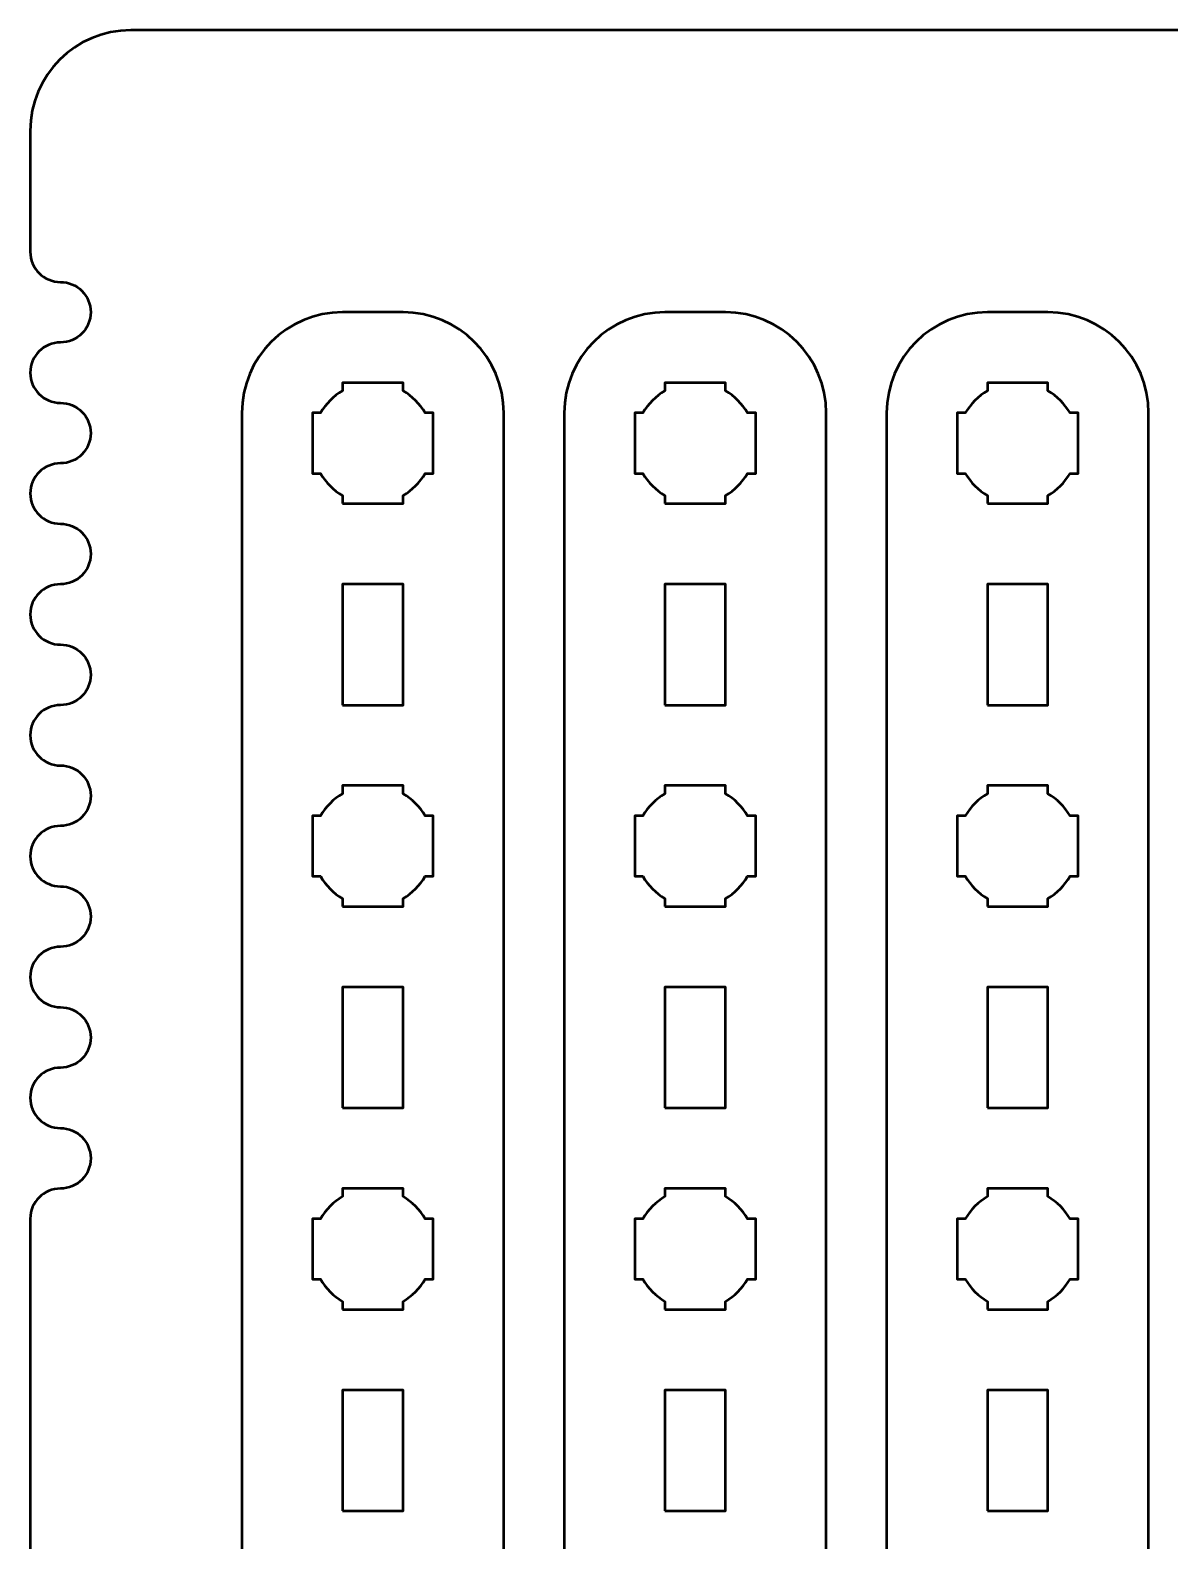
# Model space of a CAD drawing. Header units: centimetres. Extents: x -21 to 0, y -29.7 to 0.
# Drawn here: x -21 to -15.34, y -7.5 to 0 of the extents above; entities that cross this region are included whole.
import ezdxf

# ---------------------------------------------------------------- set-up
doc = ezdxf.new("R2010")
doc.units = ezdxf.units.CM
doc.header["$MEASUREMENT"] = 0
doc.layers.add('Layer 1', color=7, linetype='Continuous')

msp = doc.modelspace()

# ---------------------------------------------------------------- linework, layer by layer
at = {"layer": 'Layer 1', "color": 1, "lineweight": 53}
msp.add_open_spline([(-21.00003, -29.19995), (-21.00003, -29.19995), (-21.00003, -5.89992), (-21.00003, -5.89992), (-21.00003, -5.89992), (-21.00003, -5.81709), (-20.93286, -5.74992), (-20.85003, -5.74992), (-20.85003, -5.74992), (-20.7672, -5.74992), (-20.70003, -5.68275), (-20.70003, -5.59992), (-20.70003, -5.59992), (-20.70003, -5.51709), (-20.7672, -5.44992), (-20.85003, -5.44992), (-20.85003, -5.44992), (-20.93286, -5.44992), (-21.00003, -5.38275), (-21.00003, -5.29992), (-21.00003, -5.29992), (-21.00003, -5.21709), (-20.93286, -5.14992), (-20.85003, -5.14992), (-20.85003, -5.14992), (-20.7672, -5.14992), (-20.70003, -5.08275), (-20.70003, -4.99992), (-20.70003, -4.99992), (-20.70003, -4.91709), (-20.7672, -4.84992), (-20.85003, -4.84992), (-20.85003, -4.84992), (-20.93286, -4.84992), (-21.00003, -4.78275), (-21.00003, -4.69992), (-21.00003, -4.69992), (-21.00003, -4.61709), (-20.93286, -4.54992), (-20.85003, -4.54992), (-20.85003, -4.54992), (-20.7672, -4.54992), (-20.70003, -4.48275), (-20.70003, -4.39992), (-20.70003, -4.39992), (-20.70003, -4.31709), (-20.7672, -4.24992), (-20.85003, -4.24992), (-20.85003, -4.24992), (-20.93286, -4.24992), (-21.00003, -4.18275), (-21.00003, -4.09992), (-21.00003, -4.09992), (-21.00003, -4.01709), (-20.93286, -3.94992), (-20.85003, -3.94992), (-20.85003, -3.94992), (-20.7672, -3.94992), (-20.70003, -3.88275), (-20.70003, -3.79992), (-20.70003, -3.79992), (-20.70003, -3.71709), (-20.7672, -3.64992), (-20.85003, -3.64992), (-20.85003, -3.64992), (-20.93286, -3.64992), (-21.00003, -3.58275), (-21.00003, -3.49992), (-21.00003, -3.49992), (-21.00003, -3.41709), (-20.93286, -3.34992), (-20.85003, -3.34992), (-20.85003, -3.34992), (-20.7672, -3.34992), (-20.70003, -3.28275), (-20.70003, -3.19992), (-20.70003, -3.19992), (-20.70003, -3.11709), (-20.7672, -3.04992), (-20.85003, -3.04992), (-20.85003, -3.04992), (-20.93286, -3.04992), (-21.00003, -2.98275), (-21.00003, -2.89992), (-21.00003, -2.89992), (-21.00003, -2.81709), (-20.93286, -2.74992), (-20.85003, -2.74992), (-20.85003, -2.74992), (-20.7672, -2.74992), (-20.70003, -2.68275), (-20.70003, -2.59992), (-20.70003, -2.59992), (-20.70003, -2.51709), (-20.7672, -2.44992), (-20.85003, -2.44992), (-20.85003, -2.44992), (-20.93286, -2.44992), (-21.00003, -2.38275), (-21.00003, -2.29992), (-21.00003, -2.29992), (-21.00003, -2.21709), (-20.93286, -2.14992), (-20.85003, -2.14992), (-20.85003, -2.14992), (-20.7672, -2.14992), (-20.70003, -2.08275), (-20.70003, -1.99992), (-20.70003, -1.99992), (-20.70003, -1.91709), (-20.7672, -1.84992), (-20.85003, -1.84992), (-20.85003, -1.84992), (-20.93286, -1.84992), (-21.00003, -1.78275), (-21.00003, -1.69992), (-21.00003, -1.69992), (-21.00003, -1.61709), (-20.93286, -1.54992), (-20.85003, -1.54992), (-20.85003, -1.54992), (-20.7672, -1.54992), (-20.70003, -1.48275), (-20.70003, -1.39992), (-20.70003, -1.39992), (-20.70003, -1.31709), (-20.7672, -1.24992), (-20.85003, -1.24992), (-20.85003, -1.24992), (-20.93286, -1.24992), (-21.00003, -1.18275), (-21.00003, -1.09992), (-21.00003, -1.09992), (-21.00003, -1.09992), (-21.00003, -0.49992), (-21.00003, -0.49992), (-21.00003, -0.49992), (-21.00003, -0.22295), (-20.77694, 0.00004), (-20.49994, 0.00004), (-20.49994, 0.00004), (-20.49994, 0.00004), (-0.50008, 0.00004), (-0.50008, 0.00004), (-0.50008, 0.00004), (-0.22294, 0.00004), (0.00002, -0.22295), (0.00002, -0.49992), (0.00002, -0.49992), (0.00002, -0.49992), (0.00002, -29.19995), (0.00002, -29.19995), (0.00002, -29.19995), (0.00002, -29.47695), (-0.22294, -29.70004), (-0.50008, -29.70004), (-0.50008, -29.70004), (-0.50008, -29.70004), (-20.49994, -29.70004), (-20.49994, -29.70004), (-20.49994, -29.70004), (-20.77694, -29.70004), (-21.00003, -29.47695), (-21.00003, -29.19995)], degree=3, knots=[0, 0, 0, 0, 0.0243902, 0.0243902, 0.0243902, 0.0243902, 0.0487805, 0.0487805, 0.0487805, 0.0487805, 0.0731707, 0.0731707, 0.0731707, 0.0731707, 0.097561, 0.097561, 0.097561, 0.097561, 0.1219512, 0.1219512, 0.1219512, 0.1219512, 0.1463415, 0.1463415, 0.1463415, 0.1463415, 0.1707317, 0.1707317, 0.1707317, 0.1707317, 0.195122, 0.195122, 0.195122, 0.195122, 0.2195122, 0.2195122, 0.2195122, 0.2195122, 0.2439024, 0.2439024, 0.2439024, 0.2439024, 0.2682927, 0.2682927, 0.2682927, 0.2682927, 0.2926829, 0.2926829, 0.2926829, 0.2926829, 0.3170732, 0.3170732, 0.3170732, 0.3170732, 0.3414634, 0.3414634, 0.3414634, 0.3414634, 0.3658537, 0.3658537, 0.3658537, 0.3658537, 0.3902439, 0.3902439, 0.3902439, 0.3902439, 0.4146341, 0.4146341, 0.4146341, 0.4146341, 0.4390244, 0.4390244, 0.4390244, 0.4390244, 0.4634146, 0.4634146, 0.4634146, 0.4634146, 0.4878049, 0.4878049, 0.4878049, 0.4878049, 0.5121951, 0.5121951, 0.5121951, 0.5121951, 0.5365854, 0.5365854, 0.5365854, 0.5365854, 0.5609756, 0.5609756, 0.5609756, 0.5609756, 0.5853659, 0.5853659, 0.5853659, 0.5853659, 0.6097561, 0.6097561, 0.6097561, 0.6097561, 0.6341463, 0.6341463, 0.6341463, 0.6341463, 0.6585366, 0.6585366, 0.6585366, 0.6585366, 0.6829268, 0.6829268, 0.6829268, 0.6829268, 0.7073171, 0.7073171, 0.7073171, 0.7073171, 0.7317073, 0.7317073, 0.7317073, 0.7317073, 0.7560976, 0.7560976, 0.7560976, 0.7560976, 0.7804878, 0.7804878, 0.7804878, 0.7804878, 0.804878, 0.804878, 0.804878, 0.804878, 0.8292683, 0.8292683, 0.8292683, 0.8292683, 0.8536585, 0.8536585, 0.8536585, 0.8536585, 0.8780488, 0.8780488, 0.8780488, 0.8780488, 0.902439, 0.902439, 0.902439, 0.902439, 0.9268293, 0.9268293, 0.9268293, 0.9268293, 0.9512195, 0.9512195, 0.9512195, 0.9512195, 0.9756098, 0.9756098, 0.9756098, 0.9756098, 1, 1, 1, 1], dxfattribs=at)
at = {"layer": 'Layer 1', "color": 114, "lineweight": 53}
for points in [[(-19.15, -14.7), (-19.15, -14.7), (-19.45, -14.7), (-19.45, -14.7), (-19.45, -14.7), (-19.72609, -14.7), (-19.95, -14.47609), (-19.95, -14.2), (-19.95, -14.2), (-19.95, -14.2), (-19.95, -1.9), (-19.95, -1.9), (-19.95, -1.9), (-19.95, -1.62391), (-19.72609, -1.4), (-19.45, -1.4), (-19.45, -1.4), (-19.45, -1.4), (-19.15, -1.4), (-19.15, -1.4), (-19.15, -1.4), (-18.87391, -1.4), (-18.65, -1.62391), (-18.65, -1.9), (-18.65, -1.9), (-18.65, -1.9), (-18.65, -14.2), (-18.65, -14.2), (-18.65, -14.2), (-18.65, -14.47609), (-18.87391, -14.7), (-19.15, -14.7)], [(-17.55, -14.7), (-17.55, -14.7), (-17.85, -14.7), (-17.85, -14.7), (-17.85, -14.7), (-18.12609, -14.7), (-18.35, -14.47609), (-18.35, -14.2), (-18.35, -14.2), (-18.35, -14.2), (-18.35, -1.9), (-18.35, -1.9), (-18.35, -1.9), (-18.35, -1.62391), (-18.12609, -1.4), (-17.85, -1.4), (-17.85, -1.4), (-17.85, -1.4), (-17.55, -1.4), (-17.55, -1.4), (-17.55, -1.4), (-17.27391, -1.4), (-17.05, -1.62391), (-17.05, -1.9), (-17.05, -1.9), (-17.05, -1.9), (-17.05, -14.2), (-17.05, -14.2), (-17.05, -14.2), (-17.05, -14.47609), (-17.27391, -14.7), (-17.55, -14.7)], [(-15.95, -14.7), (-15.95, -14.7), (-16.25, -14.7), (-16.25, -14.7), (-16.25, -14.7), (-16.52609, -14.7), (-16.75, -14.47609), (-16.75, -14.2), (-16.75, -14.2), (-16.75, -14.2), (-16.75, -1.9), (-16.75, -1.9), (-16.75, -1.9), (-16.75, -1.62391), (-16.52609, -1.4), (-16.25, -1.4), (-16.25, -1.4), (-16.25, -1.4), (-15.95, -1.4), (-15.95, -1.4), (-15.95, -1.4), (-15.67391, -1.4), (-15.45, -1.62391), (-15.45, -1.9), (-15.45, -1.9), (-15.45, -1.9), (-15.45, -14.2), (-15.45, -14.2), (-15.45, -14.2), (-15.45, -14.47609), (-15.67391, -14.7), (-15.95, -14.7)]]:
    msp.add_open_spline(points, degree=3, knots=[0, 0, 0, 0, 0.125, 0.125, 0.125, 0.125, 0.25, 0.25, 0.25, 0.25, 0.375, 0.375, 0.375, 0.375, 0.5, 0.5, 0.5, 0.5, 0.625, 0.625, 0.625, 0.625, 0.75, 0.75, 0.75, 0.75, 0.875, 0.875, 0.875, 0.875, 1, 1, 1, 1], dxfattribs=at)
at = {"layer": 'Layer 1', "lineweight": 53}
for points, knots in [([(-19.45, -2.35), (-19.45, -2.35), (-19.45, -2.30985), (-19.45, -2.30985), (-19.45, -2.30985), (-19.49553, -2.2835), (-19.5335, -2.24553), (-19.55985, -2.2), (-19.55985, -2.2), (-19.55985, -2.2), (-19.6, -2.2), (-19.6, -2.2), (-19.6, -2.2), (-19.6, -2.2), (-19.6, -2.05), (-19.6, -2.05), (-19.6, -2.05), (-19.6, -2.05), (-19.6, -1.9), (-19.6, -1.9), (-19.6, -1.9), (-19.6, -1.9), (-19.55985, -1.9), (-19.55985, -1.9), (-19.55985, -1.9), (-19.5335, -1.85447), (-19.49553, -1.8165), (-19.45, -1.79015), (-19.45, -1.79015), (-19.45, -1.79015), (-19.45, -1.75), (-19.45, -1.75), (-19.45, -1.75), (-19.45, -1.75), (-19.3, -1.75), (-19.3, -1.75), (-19.3, -1.75), (-19.3, -1.75), (-19.15, -1.75), (-19.15, -1.75), (-19.15, -1.75), (-19.15, -1.75), (-19.15, -1.79015), (-19.15, -1.79015), (-19.15, -1.79015), (-19.10447, -1.8165), (-19.0665, -1.85447), (-19.04015, -1.9), (-19.04015, -1.9), (-19.04015, -1.9), (-19, -1.9), (-19, -1.9), (-19, -1.9), (-19, -1.9), (-19, -2.05), (-19, -2.05), (-19, -2.05), (-19, -2.05), (-19, -2.2), (-19, -2.2), (-19, -2.2), (-19, -2.2), (-19.04015, -2.2), (-19.04015, -2.2), (-19.04015, -2.2), (-19.0665, -2.24553), (-19.10447, -2.2835), (-19.15, -2.30985), (-19.15, -2.30985), (-19.15, -2.30985), (-19.15, -2.35), (-19.15, -2.35), (-19.15, -2.35), (-19.15, -2.35), (-19.3, -2.35), (-19.3, -2.35), (-19.3, -2.35), (-19.3, -2.35), (-19.45, -2.35), (-19.45, -2.35)], [0, 0, 0, 0, 0.05, 0.05, 0.05, 0.05, 0.1, 0.1, 0.1, 0.1, 0.15, 0.15, 0.15, 0.15, 0.2, 0.2, 0.2, 0.2, 0.25, 0.25, 0.25, 0.25, 0.3, 0.3, 0.3, 0.3, 0.35, 0.35, 0.35, 0.35, 0.4, 0.4, 0.4, 0.4, 0.45, 0.45, 0.45, 0.45, 0.5, 0.5, 0.5, 0.5, 0.55, 0.55, 0.55, 0.55, 0.6, 0.6, 0.6, 0.6, 0.65, 0.65, 0.65, 0.65, 0.7, 0.7, 0.7, 0.7, 0.75, 0.75, 0.75, 0.75, 0.8, 0.8, 0.8, 0.8, 0.85, 0.85, 0.85, 0.85, 0.9, 0.9, 0.9, 0.9, 0.95, 0.95, 0.95, 0.95, 1, 1, 1, 1]), ([(-17.85, -2.35), (-17.85, -2.35), (-17.85, -2.30985), (-17.85, -2.30985), (-17.85, -2.30985), (-17.89553, -2.2835), (-17.9335, -2.24553), (-17.95985, -2.2), (-17.95985, -2.2), (-17.95985, -2.2), (-18, -2.2), (-18, -2.2), (-18, -2.2), (-18, -2.2), (-18, -2.05), (-18, -2.05), (-18, -2.05), (-18, -2.05), (-18, -1.9), (-18, -1.9), (-18, -1.9), (-18, -1.9), (-17.95985, -1.9), (-17.95985, -1.9), (-17.95985, -1.9), (-17.9335, -1.85447), (-17.89553, -1.8165), (-17.85, -1.79015), (-17.85, -1.79015), (-17.85, -1.79015), (-17.85, -1.75), (-17.85, -1.75), (-17.85, -1.75), (-17.85, -1.75), (-17.7, -1.75), (-17.7, -1.75), (-17.7, -1.75), (-17.7, -1.75), (-17.55, -1.75), (-17.55, -1.75), (-17.55, -1.75), (-17.55, -1.75), (-17.55, -1.79015), (-17.55, -1.79015), (-17.55, -1.79015), (-17.50447, -1.8165), (-17.4665, -1.85447), (-17.44015, -1.9), (-17.44015, -1.9), (-17.44015, -1.9), (-17.4, -1.9), (-17.4, -1.9), (-17.4, -1.9), (-17.4, -1.9), (-17.4, -2.05), (-17.4, -2.05), (-17.4, -2.05), (-17.4, -2.05), (-17.4, -2.2), (-17.4, -2.2), (-17.4, -2.2), (-17.4, -2.2), (-17.44015, -2.2), (-17.44015, -2.2), (-17.44015, -2.2), (-17.4665, -2.24553), (-17.50447, -2.2835), (-17.55, -2.30985), (-17.55, -2.30985), (-17.55, -2.30985), (-17.55, -2.35), (-17.55, -2.35), (-17.55, -2.35), (-17.55, -2.35), (-17.7, -2.35), (-17.7, -2.35), (-17.7, -2.35), (-17.7, -2.35), (-17.85, -2.35), (-17.85, -2.35)], [0, 0, 0, 0, 0.05, 0.05, 0.05, 0.05, 0.1, 0.1, 0.1, 0.1, 0.15, 0.15, 0.15, 0.15, 0.2, 0.2, 0.2, 0.2, 0.25, 0.25, 0.25, 0.25, 0.3, 0.3, 0.3, 0.3, 0.35, 0.35, 0.35, 0.35, 0.4, 0.4, 0.4, 0.4, 0.45, 0.45, 0.45, 0.45, 0.5, 0.5, 0.5, 0.5, 0.55, 0.55, 0.55, 0.55, 0.6, 0.6, 0.6, 0.6, 0.65, 0.65, 0.65, 0.65, 0.7, 0.7, 0.7, 0.7, 0.75, 0.75, 0.75, 0.75, 0.8, 0.8, 0.8, 0.8, 0.85, 0.85, 0.85, 0.85, 0.9, 0.9, 0.9, 0.9, 0.95, 0.95, 0.95, 0.95, 1, 1, 1, 1]), ([(-16.25, -2.35), (-16.25, -2.35), (-16.25, -2.30985), (-16.25, -2.30985), (-16.25, -2.30985), (-16.29553, -2.2835), (-16.3335, -2.24553), (-16.35985, -2.2), (-16.35985, -2.2), (-16.35985, -2.2), (-16.4, -2.2), (-16.4, -2.2), (-16.4, -2.2), (-16.4, -2.2), (-16.4, -2.05), (-16.4, -2.05), (-16.4, -2.05), (-16.4, -2.05), (-16.4, -1.9), (-16.4, -1.9), (-16.4, -1.9), (-16.4, -1.9), (-16.35985, -1.9), (-16.35985, -1.9), (-16.35985, -1.9), (-16.3335, -1.85447), (-16.29553, -1.8165), (-16.25, -1.79015), (-16.25, -1.79015), (-16.25, -1.79015), (-16.25, -1.75), (-16.25, -1.75), (-16.25, -1.75), (-16.25, -1.75), (-16.1, -1.75), (-16.1, -1.75), (-16.1, -1.75), (-16.1, -1.75), (-15.95, -1.75), (-15.95, -1.75), (-15.95, -1.75), (-15.95, -1.75), (-15.95, -1.79015), (-15.95, -1.79015), (-15.95, -1.79015), (-15.90447, -1.8165), (-15.8665, -1.85447), (-15.84015, -1.9), (-15.84015, -1.9), (-15.84015, -1.9), (-15.8, -1.9), (-15.8, -1.9), (-15.8, -1.9), (-15.8, -1.9), (-15.8, -2.05), (-15.8, -2.05), (-15.8, -2.05), (-15.8, -2.05), (-15.8, -2.2), (-15.8, -2.2), (-15.8, -2.2), (-15.8, -2.2), (-15.84015, -2.2), (-15.84015, -2.2), (-15.84015, -2.2), (-15.8665, -2.24553), (-15.90447, -2.2835), (-15.95, -2.30985), (-15.95, -2.30985), (-15.95, -2.30985), (-15.95, -2.35), (-15.95, -2.35), (-15.95, -2.35), (-15.95, -2.35), (-16.1, -2.35), (-16.1, -2.35), (-16.1, -2.35), (-16.1, -2.35), (-16.25, -2.35), (-16.25, -2.35)], [0, 0, 0, 0, 0.05, 0.05, 0.05, 0.05, 0.1, 0.1, 0.1, 0.1, 0.15, 0.15, 0.15, 0.15, 0.2, 0.2, 0.2, 0.2, 0.25, 0.25, 0.25, 0.25, 0.3, 0.3, 0.3, 0.3, 0.35, 0.35, 0.35, 0.35, 0.4, 0.4, 0.4, 0.4, 0.45, 0.45, 0.45, 0.45, 0.5, 0.5, 0.5, 0.5, 0.55, 0.55, 0.55, 0.55, 0.6, 0.6, 0.6, 0.6, 0.65, 0.65, 0.65, 0.65, 0.7, 0.7, 0.7, 0.7, 0.75, 0.75, 0.75, 0.75, 0.8, 0.8, 0.8, 0.8, 0.85, 0.85, 0.85, 0.85, 0.9, 0.9, 0.9, 0.9, 0.95, 0.95, 0.95, 0.95, 1, 1, 1, 1]), ([(-19.45, -3.35), (-19.45, -3.35), (-19.45, -2.75), (-19.45, -2.75), (-19.45, -2.75), (-19.45, -2.75), (-19.15, -2.75), (-19.15, -2.75), (-19.15, -2.75), (-19.15, -2.75), (-19.15, -3.35), (-19.15, -3.35), (-19.15, -3.35), (-19.15, -3.35), (-19.45, -3.35), (-19.45, -3.35)], [0, 0, 0, 0, 0.25, 0.25, 0.25, 0.25, 0.5, 0.5, 0.5, 0.5, 0.75, 0.75, 0.75, 0.75, 1, 1, 1, 1]), ([(-17.85, -3.35), (-17.85, -3.35), (-17.85, -2.75), (-17.85, -2.75), (-17.85, -2.75), (-17.85, -2.75), (-17.55, -2.75), (-17.55, -2.75), (-17.55, -2.75), (-17.55, -2.75), (-17.55, -3.35), (-17.55, -3.35), (-17.55, -3.35), (-17.55, -3.35), (-17.85, -3.35), (-17.85, -3.35)], [0, 0, 0, 0, 0.25, 0.25, 0.25, 0.25, 0.5, 0.5, 0.5, 0.5, 0.75, 0.75, 0.75, 0.75, 1, 1, 1, 1]), ([(-16.25, -3.35), (-16.25, -3.35), (-16.25, -2.75), (-16.25, -2.75), (-16.25, -2.75), (-16.25, -2.75), (-15.95, -2.75), (-15.95, -2.75), (-15.95, -2.75), (-15.95, -2.75), (-15.95, -3.35), (-15.95, -3.35), (-15.95, -3.35), (-15.95, -3.35), (-16.25, -3.35), (-16.25, -3.35)], [0, 0, 0, 0, 0.25, 0.25, 0.25, 0.25, 0.5, 0.5, 0.5, 0.5, 0.75, 0.75, 0.75, 0.75, 1, 1, 1, 1]), ([(-19.45, -4.35), (-19.45, -4.35), (-19.45, -4.30985), (-19.45, -4.30985), (-19.45, -4.30985), (-19.49553, -4.2835), (-19.5335, -4.24553), (-19.55985, -4.2), (-19.55985, -4.2), (-19.55985, -4.2), (-19.6, -4.2), (-19.6, -4.2), (-19.6, -4.2), (-19.6, -4.2), (-19.6, -4.05), (-19.6, -4.05), (-19.6, -4.05), (-19.6, -4.05), (-19.6, -3.9), (-19.6, -3.9), (-19.6, -3.9), (-19.6, -3.9), (-19.55985, -3.9), (-19.55985, -3.9), (-19.55985, -3.9), (-19.5335, -3.85447), (-19.49553, -3.8165), (-19.45, -3.79015), (-19.45, -3.79015), (-19.45, -3.79015), (-19.45, -3.75), (-19.45, -3.75), (-19.45, -3.75), (-19.45, -3.75), (-19.3, -3.75), (-19.3, -3.75), (-19.3, -3.75), (-19.3, -3.75), (-19.15, -3.75), (-19.15, -3.75), (-19.15, -3.75), (-19.15, -3.75), (-19.15, -3.79015), (-19.15, -3.79015), (-19.15, -3.79015), (-19.10447, -3.8165), (-19.0665, -3.85447), (-19.04015, -3.9), (-19.04015, -3.9), (-19.04015, -3.9), (-19, -3.9), (-19, -3.9), (-19, -3.9), (-19, -3.9), (-19, -4.05), (-19, -4.05), (-19, -4.05), (-19, -4.05), (-19, -4.2), (-19, -4.2), (-19, -4.2), (-19, -4.2), (-19.04015, -4.2), (-19.04015, -4.2), (-19.04015, -4.2), (-19.0665, -4.24553), (-19.10447, -4.2835), (-19.15, -4.30985), (-19.15, -4.30985), (-19.15, -4.30985), (-19.15, -4.35), (-19.15, -4.35), (-19.15, -4.35), (-19.15, -4.35), (-19.3, -4.35), (-19.3, -4.35), (-19.3, -4.35), (-19.3, -4.35), (-19.45, -4.35), (-19.45, -4.35)], [0, 0, 0, 0, 0.05, 0.05, 0.05, 0.05, 0.1, 0.1, 0.1, 0.1, 0.15, 0.15, 0.15, 0.15, 0.2, 0.2, 0.2, 0.2, 0.25, 0.25, 0.25, 0.25, 0.3, 0.3, 0.3, 0.3, 0.35, 0.35, 0.35, 0.35, 0.4, 0.4, 0.4, 0.4, 0.45, 0.45, 0.45, 0.45, 0.5, 0.5, 0.5, 0.5, 0.55, 0.55, 0.55, 0.55, 0.6, 0.6, 0.6, 0.6, 0.65, 0.65, 0.65, 0.65, 0.7, 0.7, 0.7, 0.7, 0.75, 0.75, 0.75, 0.75, 0.8, 0.8, 0.8, 0.8, 0.85, 0.85, 0.85, 0.85, 0.9, 0.9, 0.9, 0.9, 0.95, 0.95, 0.95, 0.95, 1, 1, 1, 1]), ([(-17.85, -4.35), (-17.85, -4.35), (-17.85, -4.30985), (-17.85, -4.30985), (-17.85, -4.30985), (-17.89553, -4.2835), (-17.9335, -4.24553), (-17.95985, -4.2), (-17.95985, -4.2), (-17.95985, -4.2), (-18, -4.2), (-18, -4.2), (-18, -4.2), (-18, -4.2), (-18, -4.05), (-18, -4.05), (-18, -4.05), (-18, -4.05), (-18, -3.9), (-18, -3.9), (-18, -3.9), (-18, -3.9), (-17.95985, -3.9), (-17.95985, -3.9), (-17.95985, -3.9), (-17.9335, -3.85447), (-17.89553, -3.8165), (-17.85, -3.79015), (-17.85, -3.79015), (-17.85, -3.79015), (-17.85, -3.75), (-17.85, -3.75), (-17.85, -3.75), (-17.85, -3.75), (-17.7, -3.75), (-17.7, -3.75), (-17.7, -3.75), (-17.7, -3.75), (-17.55, -3.75), (-17.55, -3.75), (-17.55, -3.75), (-17.55, -3.75), (-17.55, -3.79015), (-17.55, -3.79015), (-17.55, -3.79015), (-17.50447, -3.8165), (-17.4665, -3.85447), (-17.44015, -3.9), (-17.44015, -3.9), (-17.44015, -3.9), (-17.4, -3.9), (-17.4, -3.9), (-17.4, -3.9), (-17.4, -3.9), (-17.4, -4.05), (-17.4, -4.05), (-17.4, -4.05), (-17.4, -4.05), (-17.4, -4.2), (-17.4, -4.2), (-17.4, -4.2), (-17.4, -4.2), (-17.44015, -4.2), (-17.44015, -4.2), (-17.44015, -4.2), (-17.4665, -4.24553), (-17.50447, -4.2835), (-17.55, -4.30985), (-17.55, -4.30985), (-17.55, -4.30985), (-17.55, -4.35), (-17.55, -4.35), (-17.55, -4.35), (-17.55, -4.35), (-17.7, -4.35), (-17.7, -4.35), (-17.7, -4.35), (-17.7, -4.35), (-17.85, -4.35), (-17.85, -4.35)], [0, 0, 0, 0, 0.05, 0.05, 0.05, 0.05, 0.1, 0.1, 0.1, 0.1, 0.15, 0.15, 0.15, 0.15, 0.2, 0.2, 0.2, 0.2, 0.25, 0.25, 0.25, 0.25, 0.3, 0.3, 0.3, 0.3, 0.35, 0.35, 0.35, 0.35, 0.4, 0.4, 0.4, 0.4, 0.45, 0.45, 0.45, 0.45, 0.5, 0.5, 0.5, 0.5, 0.55, 0.55, 0.55, 0.55, 0.6, 0.6, 0.6, 0.6, 0.65, 0.65, 0.65, 0.65, 0.7, 0.7, 0.7, 0.7, 0.75, 0.75, 0.75, 0.75, 0.8, 0.8, 0.8, 0.8, 0.85, 0.85, 0.85, 0.85, 0.9, 0.9, 0.9, 0.9, 0.95, 0.95, 0.95, 0.95, 1, 1, 1, 1]), ([(-16.25, -4.35), (-16.25, -4.35), (-16.25, -4.30985), (-16.25, -4.30985), (-16.25, -4.30985), (-16.29553, -4.2835), (-16.3335, -4.24553), (-16.35985, -4.2), (-16.35985, -4.2), (-16.35985, -4.2), (-16.4, -4.2), (-16.4, -4.2), (-16.4, -4.2), (-16.4, -4.2), (-16.4, -4.05), (-16.4, -4.05), (-16.4, -4.05), (-16.4, -4.05), (-16.4, -3.9), (-16.4, -3.9), (-16.4, -3.9), (-16.4, -3.9), (-16.35985, -3.9), (-16.35985, -3.9), (-16.35985, -3.9), (-16.3335, -3.85447), (-16.29553, -3.8165), (-16.25, -3.79015), (-16.25, -3.79015), (-16.25, -3.79015), (-16.25, -3.75), (-16.25, -3.75), (-16.25, -3.75), (-16.25, -3.75), (-16.1, -3.75), (-16.1, -3.75), (-16.1, -3.75), (-16.1, -3.75), (-15.95, -3.75), (-15.95, -3.75), (-15.95, -3.75), (-15.95, -3.75), (-15.95, -3.79015), (-15.95, -3.79015), (-15.95, -3.79015), (-15.90447, -3.8165), (-15.8665, -3.85447), (-15.84015, -3.9), (-15.84015, -3.9), (-15.84015, -3.9), (-15.8, -3.9), (-15.8, -3.9), (-15.8, -3.9), (-15.8, -3.9), (-15.8, -4.05), (-15.8, -4.05), (-15.8, -4.05), (-15.8, -4.05), (-15.8, -4.2), (-15.8, -4.2), (-15.8, -4.2), (-15.8, -4.2), (-15.84015, -4.2), (-15.84015, -4.2), (-15.84015, -4.2), (-15.8665, -4.24553), (-15.90447, -4.2835), (-15.95, -4.30985), (-15.95, -4.30985), (-15.95, -4.30985), (-15.95, -4.35), (-15.95, -4.35), (-15.95, -4.35), (-15.95, -4.35), (-16.1, -4.35), (-16.1, -4.35), (-16.1, -4.35), (-16.1, -4.35), (-16.25, -4.35), (-16.25, -4.35)], [0, 0, 0, 0, 0.05, 0.05, 0.05, 0.05, 0.1, 0.1, 0.1, 0.1, 0.15, 0.15, 0.15, 0.15, 0.2, 0.2, 0.2, 0.2, 0.25, 0.25, 0.25, 0.25, 0.3, 0.3, 0.3, 0.3, 0.35, 0.35, 0.35, 0.35, 0.4, 0.4, 0.4, 0.4, 0.45, 0.45, 0.45, 0.45, 0.5, 0.5, 0.5, 0.5, 0.55, 0.55, 0.55, 0.55, 0.6, 0.6, 0.6, 0.6, 0.65, 0.65, 0.65, 0.65, 0.7, 0.7, 0.7, 0.7, 0.75, 0.75, 0.75, 0.75, 0.8, 0.8, 0.8, 0.8, 0.85, 0.85, 0.85, 0.85, 0.9, 0.9, 0.9, 0.9, 0.95, 0.95, 0.95, 0.95, 1, 1, 1, 1]), ([(-19.45, -5.35), (-19.45, -5.35), (-19.45, -4.75), (-19.45, -4.75), (-19.45, -4.75), (-19.45, -4.75), (-19.15, -4.75), (-19.15, -4.75), (-19.15, -4.75), (-19.15, -4.75), (-19.15, -5.35), (-19.15, -5.35), (-19.15, -5.35), (-19.15, -5.35), (-19.45, -5.35), (-19.45, -5.35)], [0, 0, 0, 0, 0.25, 0.25, 0.25, 0.25, 0.5, 0.5, 0.5, 0.5, 0.75, 0.75, 0.75, 0.75, 1, 1, 1, 1]), ([(-17.85, -5.35), (-17.85, -5.35), (-17.85, -4.75), (-17.85, -4.75), (-17.85, -4.75), (-17.85, -4.75), (-17.55, -4.75), (-17.55, -4.75), (-17.55, -4.75), (-17.55, -4.75), (-17.55, -5.35), (-17.55, -5.35), (-17.55, -5.35), (-17.55, -5.35), (-17.85, -5.35), (-17.85, -5.35)], [0, 0, 0, 0, 0.25, 0.25, 0.25, 0.25, 0.5, 0.5, 0.5, 0.5, 0.75, 0.75, 0.75, 0.75, 1, 1, 1, 1]), ([(-16.25, -5.35), (-16.25, -5.35), (-16.25, -4.75), (-16.25, -4.75), (-16.25, -4.75), (-16.25, -4.75), (-15.95, -4.75), (-15.95, -4.75), (-15.95, -4.75), (-15.95, -4.75), (-15.95, -5.35), (-15.95, -5.35), (-15.95, -5.35), (-15.95, -5.35), (-16.25, -5.35), (-16.25, -5.35)], [0, 0, 0, 0, 0.25, 0.25, 0.25, 0.25, 0.5, 0.5, 0.5, 0.5, 0.75, 0.75, 0.75, 0.75, 1, 1, 1, 1]), ([(-19.45, -6.35), (-19.45, -6.35), (-19.45, -6.30985), (-19.45, -6.30985), (-19.45, -6.30985), (-19.49553, -6.2835), (-19.5335, -6.24553), (-19.55985, -6.2), (-19.55985, -6.2), (-19.55985, -6.2), (-19.6, -6.2), (-19.6, -6.2), (-19.6, -6.2), (-19.6, -6.2), (-19.6, -6.05), (-19.6, -6.05), (-19.6, -6.05), (-19.6, -6.05), (-19.6, -5.9), (-19.6, -5.9), (-19.6, -5.9), (-19.6, -5.9), (-19.55985, -5.9), (-19.55985, -5.9), (-19.55985, -5.9), (-19.5335, -5.85447), (-19.49553, -5.8165), (-19.45, -5.79015), (-19.45, -5.79015), (-19.45, -5.79015), (-19.45, -5.75), (-19.45, -5.75), (-19.45, -5.75), (-19.45, -5.75), (-19.3, -5.75), (-19.3, -5.75), (-19.3, -5.75), (-19.3, -5.75), (-19.15, -5.75), (-19.15, -5.75), (-19.15, -5.75), (-19.15, -5.75), (-19.15, -5.79015), (-19.15, -5.79015), (-19.15, -5.79015), (-19.10447, -5.8165), (-19.0665, -5.85447), (-19.04015, -5.9), (-19.04015, -5.9), (-19.04015, -5.9), (-19, -5.9), (-19, -5.9), (-19, -5.9), (-19, -5.9), (-19, -6.05), (-19, -6.05), (-19, -6.05), (-19, -6.05), (-19, -6.2), (-19, -6.2), (-19, -6.2), (-19, -6.2), (-19.04015, -6.2), (-19.04015, -6.2), (-19.04015, -6.2), (-19.0665, -6.24553), (-19.10447, -6.2835), (-19.15, -6.30985), (-19.15, -6.30985), (-19.15, -6.30985), (-19.15, -6.35), (-19.15, -6.35), (-19.15, -6.35), (-19.15, -6.35), (-19.3, -6.35), (-19.3, -6.35), (-19.3, -6.35), (-19.3, -6.35), (-19.45, -6.35), (-19.45, -6.35)], [0, 0, 0, 0, 0.05, 0.05, 0.05, 0.05, 0.1, 0.1, 0.1, 0.1, 0.15, 0.15, 0.15, 0.15, 0.2, 0.2, 0.2, 0.2, 0.25, 0.25, 0.25, 0.25, 0.3, 0.3, 0.3, 0.3, 0.35, 0.35, 0.35, 0.35, 0.4, 0.4, 0.4, 0.4, 0.45, 0.45, 0.45, 0.45, 0.5, 0.5, 0.5, 0.5, 0.55, 0.55, 0.55, 0.55, 0.6, 0.6, 0.6, 0.6, 0.65, 0.65, 0.65, 0.65, 0.7, 0.7, 0.7, 0.7, 0.75, 0.75, 0.75, 0.75, 0.8, 0.8, 0.8, 0.8, 0.85, 0.85, 0.85, 0.85, 0.9, 0.9, 0.9, 0.9, 0.95, 0.95, 0.95, 0.95, 1, 1, 1, 1]), ([(-17.85, -6.35), (-17.85, -6.35), (-17.85, -6.30985), (-17.85, -6.30985), (-17.85, -6.30985), (-17.89553, -6.2835), (-17.9335, -6.24553), (-17.95985, -6.2), (-17.95985, -6.2), (-17.95985, -6.2), (-18, -6.2), (-18, -6.2), (-18, -6.2), (-18, -6.2), (-18, -6.05), (-18, -6.05), (-18, -6.05), (-18, -6.05), (-18, -5.9), (-18, -5.9), (-18, -5.9), (-18, -5.9), (-17.95985, -5.9), (-17.95985, -5.9), (-17.95985, -5.9), (-17.9335, -5.85447), (-17.89553, -5.8165), (-17.85, -5.79015), (-17.85, -5.79015), (-17.85, -5.79015), (-17.85, -5.75), (-17.85, -5.75), (-17.85, -5.75), (-17.85, -5.75), (-17.7, -5.75), (-17.7, -5.75), (-17.7, -5.75), (-17.7, -5.75), (-17.55, -5.75), (-17.55, -5.75), (-17.55, -5.75), (-17.55, -5.75), (-17.55, -5.79015), (-17.55, -5.79015), (-17.55, -5.79015), (-17.50447, -5.8165), (-17.4665, -5.85447), (-17.44015, -5.9), (-17.44015, -5.9), (-17.44015, -5.9), (-17.4, -5.9), (-17.4, -5.9), (-17.4, -5.9), (-17.4, -5.9), (-17.4, -6.05), (-17.4, -6.05), (-17.4, -6.05), (-17.4, -6.05), (-17.4, -6.2), (-17.4, -6.2), (-17.4, -6.2), (-17.4, -6.2), (-17.44015, -6.2), (-17.44015, -6.2), (-17.44015, -6.2), (-17.4665, -6.24553), (-17.50447, -6.2835), (-17.55, -6.30985), (-17.55, -6.30985), (-17.55, -6.30985), (-17.55, -6.35), (-17.55, -6.35), (-17.55, -6.35), (-17.55, -6.35), (-17.7, -6.35), (-17.7, -6.35), (-17.7, -6.35), (-17.7, -6.35), (-17.85, -6.35), (-17.85, -6.35)], [0, 0, 0, 0, 0.05, 0.05, 0.05, 0.05, 0.1, 0.1, 0.1, 0.1, 0.15, 0.15, 0.15, 0.15, 0.2, 0.2, 0.2, 0.2, 0.25, 0.25, 0.25, 0.25, 0.3, 0.3, 0.3, 0.3, 0.35, 0.35, 0.35, 0.35, 0.4, 0.4, 0.4, 0.4, 0.45, 0.45, 0.45, 0.45, 0.5, 0.5, 0.5, 0.5, 0.55, 0.55, 0.55, 0.55, 0.6, 0.6, 0.6, 0.6, 0.65, 0.65, 0.65, 0.65, 0.7, 0.7, 0.7, 0.7, 0.75, 0.75, 0.75, 0.75, 0.8, 0.8, 0.8, 0.8, 0.85, 0.85, 0.85, 0.85, 0.9, 0.9, 0.9, 0.9, 0.95, 0.95, 0.95, 0.95, 1, 1, 1, 1]), ([(-16.25, -6.35), (-16.25, -6.35), (-16.25, -6.30985), (-16.25, -6.30985), (-16.25, -6.30985), (-16.29553, -6.2835), (-16.3335, -6.24553), (-16.35985, -6.2), (-16.35985, -6.2), (-16.35985, -6.2), (-16.4, -6.2), (-16.4, -6.2), (-16.4, -6.2), (-16.4, -6.2), (-16.4, -6.05), (-16.4, -6.05), (-16.4, -6.05), (-16.4, -6.05), (-16.4, -5.9), (-16.4, -5.9), (-16.4, -5.9), (-16.4, -5.9), (-16.35985, -5.9), (-16.35985, -5.9), (-16.35985, -5.9), (-16.3335, -5.85447), (-16.29553, -5.8165), (-16.25, -5.79015), (-16.25, -5.79015), (-16.25, -5.79015), (-16.25, -5.75), (-16.25, -5.75), (-16.25, -5.75), (-16.25, -5.75), (-16.1, -5.75), (-16.1, -5.75), (-16.1, -5.75), (-16.1, -5.75), (-15.95, -5.75), (-15.95, -5.75), (-15.95, -5.75), (-15.95, -5.75), (-15.95, -5.79015), (-15.95, -5.79015), (-15.95, -5.79015), (-15.90447, -5.8165), (-15.8665, -5.85447), (-15.84015, -5.9), (-15.84015, -5.9), (-15.84015, -5.9), (-15.8, -5.9), (-15.8, -5.9), (-15.8, -5.9), (-15.8, -5.9), (-15.8, -6.05), (-15.8, -6.05), (-15.8, -6.05), (-15.8, -6.05), (-15.8, -6.2), (-15.8, -6.2), (-15.8, -6.2), (-15.8, -6.2), (-15.84015, -6.2), (-15.84015, -6.2), (-15.84015, -6.2), (-15.8665, -6.24553), (-15.90447, -6.2835), (-15.95, -6.30985), (-15.95, -6.30985), (-15.95, -6.30985), (-15.95, -6.35), (-15.95, -6.35), (-15.95, -6.35), (-15.95, -6.35), (-16.1, -6.35), (-16.1, -6.35), (-16.1, -6.35), (-16.1, -6.35), (-16.25, -6.35), (-16.25, -6.35)], [0, 0, 0, 0, 0.05, 0.05, 0.05, 0.05, 0.1, 0.1, 0.1, 0.1, 0.15, 0.15, 0.15, 0.15, 0.2, 0.2, 0.2, 0.2, 0.25, 0.25, 0.25, 0.25, 0.3, 0.3, 0.3, 0.3, 0.35, 0.35, 0.35, 0.35, 0.4, 0.4, 0.4, 0.4, 0.45, 0.45, 0.45, 0.45, 0.5, 0.5, 0.5, 0.5, 0.55, 0.55, 0.55, 0.55, 0.6, 0.6, 0.6, 0.6, 0.65, 0.65, 0.65, 0.65, 0.7, 0.7, 0.7, 0.7, 0.75, 0.75, 0.75, 0.75, 0.8, 0.8, 0.8, 0.8, 0.85, 0.85, 0.85, 0.85, 0.9, 0.9, 0.9, 0.9, 0.95, 0.95, 0.95, 0.95, 1, 1, 1, 1]), ([(-19.45, -7.35), (-19.45, -7.35), (-19.45, -6.75), (-19.45, -6.75), (-19.45, -6.75), (-19.45, -6.75), (-19.15, -6.75), (-19.15, -6.75), (-19.15, -6.75), (-19.15, -6.75), (-19.15, -7.35), (-19.15, -7.35), (-19.15, -7.35), (-19.15, -7.35), (-19.45, -7.35), (-19.45, -7.35)], [0, 0, 0, 0, 0.25, 0.25, 0.25, 0.25, 0.5, 0.5, 0.5, 0.5, 0.75, 0.75, 0.75, 0.75, 1, 1, 1, 1]), ([(-17.85, -7.35), (-17.85, -7.35), (-17.85, -6.75), (-17.85, -6.75), (-17.85, -6.75), (-17.85, -6.75), (-17.55, -6.75), (-17.55, -6.75), (-17.55, -6.75), (-17.55, -6.75), (-17.55, -7.35), (-17.55, -7.35), (-17.55, -7.35), (-17.55, -7.35), (-17.85, -7.35), (-17.85, -7.35)], [0, 0, 0, 0, 0.25, 0.25, 0.25, 0.25, 0.5, 0.5, 0.5, 0.5, 0.75, 0.75, 0.75, 0.75, 1, 1, 1, 1]), ([(-16.25, -7.35), (-16.25, -7.35), (-16.25, -6.75), (-16.25, -6.75), (-16.25, -6.75), (-16.25, -6.75), (-15.95, -6.75), (-15.95, -6.75), (-15.95, -6.75), (-15.95, -6.75), (-15.95, -7.35), (-15.95, -7.35), (-15.95, -7.35), (-15.95, -7.35), (-16.25, -7.35), (-16.25, -7.35)], [0, 0, 0, 0, 0.25, 0.25, 0.25, 0.25, 0.5, 0.5, 0.5, 0.5, 0.75, 0.75, 0.75, 0.75, 1, 1, 1, 1])]:
    msp.add_open_spline(points, degree=3, knots=knots, dxfattribs=at)

doc.saveas('drawing.dxf')
